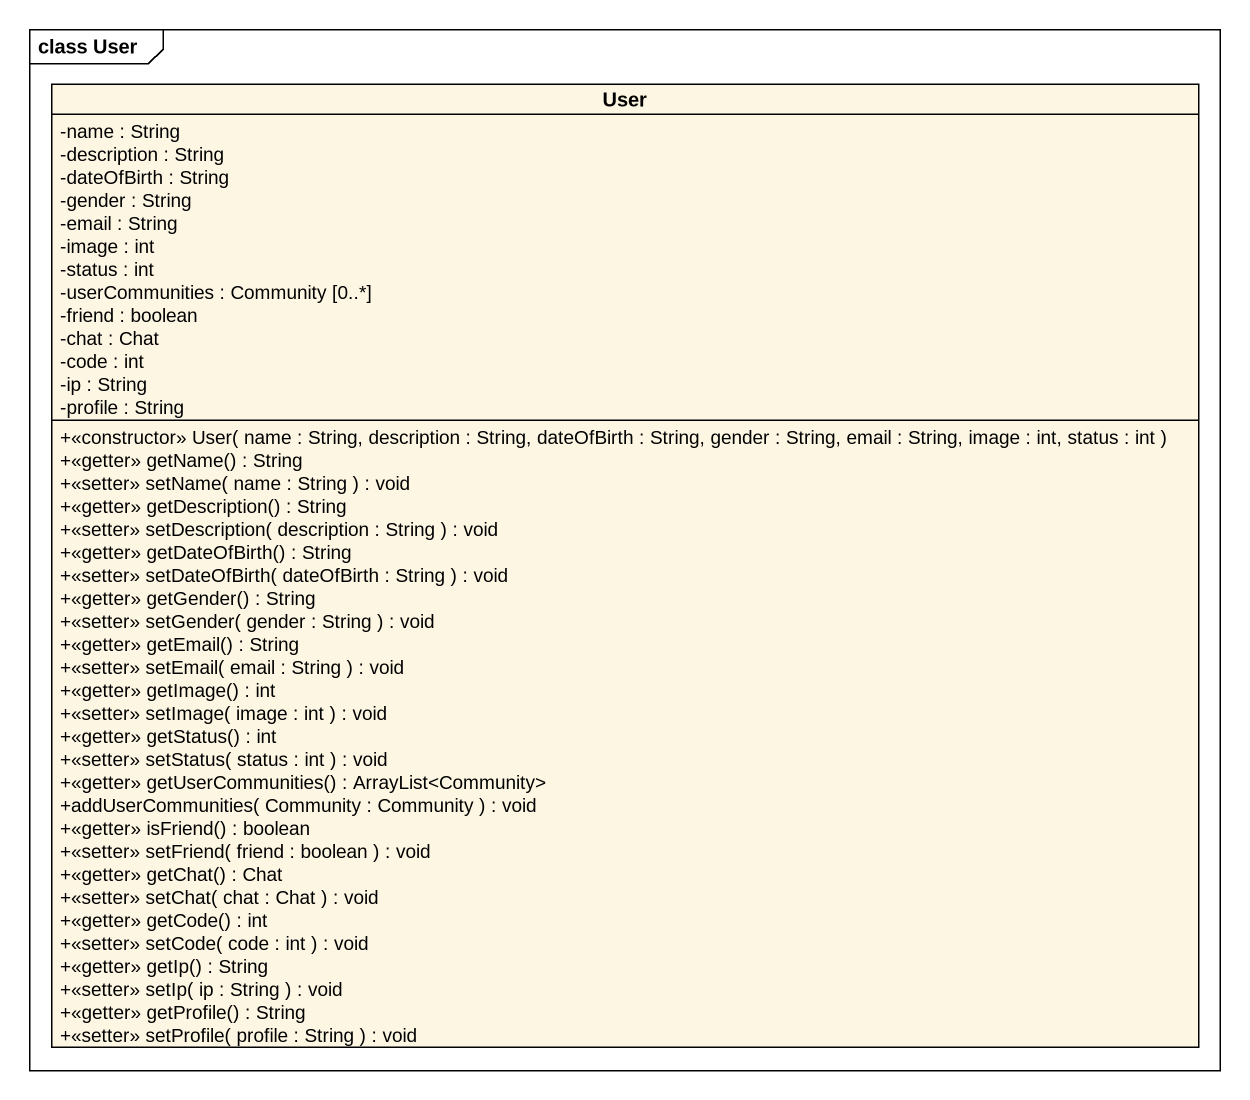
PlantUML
@startuml
mainframe class User
hide circle
hide empty members
skinparam classAttributeIconSize 0
class User {
  -name : String
  -description : String
  -dateOfBirth : String
  -gender : String
  -email : String
  -image : int
  -status : int
  -userCommunities : Community [0..*]
  -friend : boolean
  -chat : Chat
  -code : int
  -ip : String
  -profile : String
  +<<constructor>> User( name : String, description : String, dateOfBirth : String, gender : String, email : String, image : int, status : int )
  +<<getter>> getName() : String
  +<<setter>> setName( name : String ) : void
  +<<getter>> getDescription() : String
  +<<setter>> setDescription( description : String ) : void
  +<<getter>> getDateOfBirth() : String
  +<<setter>> setDateOfBirth( dateOfBirth : String ) : void
  +<<getter>> getGender() : String
  +<<setter>> setGender( gender : String ) : void
  +<<getter>> getEmail() : String
  +<<setter>> setEmail( email : String ) : void
  +<<getter>> getImage() : int
  +<<setter>> setImage( image : int ) : void
  +<<getter>> getStatus() : int
  +<<setter>> setStatus( status : int ) : void
  +<<getter>> getUserCommunities() : ArrayList<Community>
  +addUserCommunities( Community : Community ) : void
  +<<getter>> isFriend() : boolean
  +<<setter>> setFriend( friend : boolean ) : void
  +<<getter>> getChat() : Chat
  +<<setter>> setChat( chat : Chat ) : void
  +<<getter>> getCode() : int
  +<<setter>> setCode( code : int ) : void
  +<<getter>> getIp() : String
  +<<setter>> setIp( ip : String ) : void
  +<<getter>> getProfile() : String
  +<<setter>> setProfile( profile : String ) : void
}
@enduml
